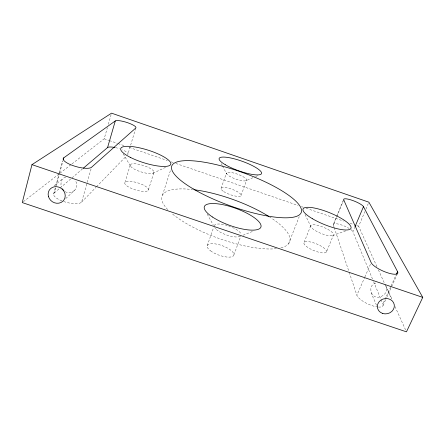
<?xml version="1.0" encoding="UTF-8"?>
<svg xmlns="http://www.w3.org/2000/svg" width="445" height="445" viewBox="0 0 445 445"><rect width="100%" height="100%" fill="white"/><g stroke="black" fill="none" stroke-linecap="round" stroke-linejoin="round"><path stroke-width="0.33" stroke-dasharray="2.23 1.67" d="M53.606 194.076L59.185 173.428M59.363 172.76L62.606 160.767M61.911 200.884A14.696 4.94 14.6 0 1 54.296 192.924L56.092 186.299M56.27 185.637L59.496 173.706M59.675 173.044L62.901 161.112M63.696 201.535A14.696 4.94 14.6 0 0 81.596 202.152L87.036 183.062M87.22 182.4L91.537 167.259M71.957 163.899L104.186 138.812L107.395 127.632M108.335 124.344L111.361 113.825M135.77 128.088L127.826 154.51A10.819 2.77 16.7 0 0 122.492 149.859M124.995 182.35L130.379 164.578M148.285 190.288A12.365 3.705 17 0 0 132.577 181.638A12.365 3.705 17 0 0 128.928 187.206A12.365 3.705 17 0 0 148.285 190.288L153.859 172.615A12.471 3.399 17.3 0 0 137.928 164.144A12.471 3.399 17.3 0 0 134.451 169.2A12.471 3.399 17.3 0 0 153.859 172.615M162.475 195.127L170.68 169.74M221.043 188.463L226.438 173.077M207.159 245.773L213.533 227.74M241.145 195.361L246.675 180.047A10.713 2.598 19.6 0 0 232.535 172.749A10.713 2.598 19.6 0 0 229.82 176.42A10.713 2.598 19.6 0 0 246.257 180.614L255.141 176.771M233.92 254.813L240.756 236.267M288.538 243.816L299.218 216.682M304.091 242.38L310.877 225.454M333.4 224.286L343.729 199.199M334.011 226.983L333.349 225.014L343.724 199.838M326.435 252.004A12.187 3.599 22.3 0 0 311.194 242.147A12.187 3.599 22.3 0 0 308.046 247.592A12.187 3.599 22.3 0 0 326.435 252.004L333.466 235.027A12.288 3.304 22.1 0 0 317.941 225.437A12.288 3.304 22.1 0 0 315.004 230.41A12.288 3.304 22.1 0 0 333.466 235.027M372.521 279.048L352.885 231.717L354.737 227.334M376.965 266.722L358.642 226.266L364.833 211.687M365.907 209.15L368.332 203.448M377.927 307.022A14.379 4.695 24.8 0 1 356.868 295.202L364.566 277.663M364.839 277.035L370.885 263.256M378.467 307.072A14.379 4.695 24.8 0 0 382.872 303.991L390.782 286.569M391.066 285.946L396.15 274.749M383.078 305.409L386.488 297.905M386.772 297.282L397.285 274.148M246.675 180.047L246.263 180.614M65.765 177.088C61.527 177.905 60.108 183.207 61.41 186.856M65.71 198.587L74.543 190.377C77.541 187.89 77.808 183.029 74.91 180.37M81.591 202.152L96.042 187.262M96.521 186.767L126.38 155.995M54.301 192.93L59.574 188.435M60.103 187.985L82.253 169.122M54.212 185.648L63.107 178.389M23.34 201.735L59.391 173.678M59.942 173.25L71.411 164.322M74.543 190.377C71.812 192.807 67.451 193.475 64.392 191.267M152.935 173.239L165.751 167.292M255.775 176.493L257.677 175.669M375.797 283.053C364.945 286.58 375.063 299.607 376.47 305.604M243.031 235.221L253.973 230.905M332.632 235.611L346.115 230.733M104.186 138.812L108.786 140.392M109.442 140.62L117.335 143.335M117.992 143.557L124.567 145.815M129.167 147.401L167.303 160.506M171.253 161.863L173.222 162.542M175.853 163.443L298.15 205.473M301.437 206.602L303.412 207.281M306.043 208.188L343.518 221.065M350.093 223.323L353.38 224.458M356.668 225.587L358.642 226.266M214.69 227.545L215.519 228.719M385.687 285.729L392.306 299.841M371.464 292.782C375.068 302.138 389.342 295.157 386.305 286.625M123.198 153.814L130.73 166.519M207.22 214.09L213.428 225.365M221.321 163.621L222.261 165.429M222.572 166.03L226.633 173.856M305.053 214.473L310.716 226.316M378.4 269.881L391.572 298.962M395.004 306.549L405.885 330.568M373.583 281.607L382.872 303.991M334.228 227.64L348.958 271.589M349.175 272.245L356.873 295.202M115.338 147.607A10.819 2.77 16.7 0 1 119.332 148.686M333.349 225.014A10.591 2.681 22.4 0 1 338.261 224.058A10.591 2.681 22.4 0 1 349.075 228.38M350.888 229.592A10.591 2.681 22.4 0 1 352.885 231.717M269.347 216.793A67.801 20.72 19.7 0 1 279.76 248.126M276.534 248.638A67.801 20.72 19.7 0 1 171.564 213.2M167.732 209.589A67.801 20.72 19.7 0 1 192.585 189.559M240.244 236.328A14.29 4.606 19.8 0 1 230.56 236.162L226.961 235.121A14.29 4.606 19.8 0 1 215.519 228.724M214.212 225.826A14.29 4.606 19.8 0 1 227.323 225.509M228.474 225.882A14.29 4.606 19.8 0 1 231.862 227.195M232.407 227.434A14.29 4.606 19.8 0 1 237.647 230.365L239.671 232.051A14.29 4.606 19.8 0 1 241.223 234.56M223.724 191.584A10.636 2.831 19.6 0 0 240.712 195.989A10.636 2.831 19.6 0 0 228.825 188.296A10.636 2.831 19.6 0 0 223.724 191.584M210.607 250.874A14.151 5.012 19.9 0 0 233.302 255.981A14.151 5.012 19.9 0 0 217.655 244.338A14.151 5.012 19.9 0 0 210.607 250.874"/><path stroke-width="0.67" d="M31.968 164.644L22.25 202.586L406.457 331.837L422.75 297.377L368.872 202.18L111.545 113.163L31.968 164.644L422.75 297.377M63.262 159.788L63.802 157.797L115.288 120.94A10.953 2.37 17.2 0 1 127.721 122.742A10.953 2.37 17.2 0 1 135.786 128.015L91.537 167.259A14.941 4.255 15.5 0 1 73.547 165.807A14.941 4.255 15.5 0 1 63.796 157.797M83.31 168.221L107.573 147.556L115.288 120.94M355.004 226.705L363.482 206.664A10.725 2.292 21.9 0 0 352.19 200.317A10.725 2.292 21.9 0 0 343.724 199.838L371.163 262.628A14.613 4.038 24 0 0 386.994 272.596A14.613 4.038 24 0 0 397.563 271.634L363.482 206.664M396.434 274.126L397.563 271.634M63.935 190.855L62.278 188.852M107.573 147.556A10.819 2.77 16.7 0 1 114.693 147.473M194.61 189.809A67.801 20.72 19.7 0 1 268.802 216.448M193.375 188.997A68.791 17.772 19.7 0 0 300.236 214.095A68.791 17.772 19.7 0 0 215.925 164.572A68.791 17.772 19.7 0 0 193.375 188.997M382.522 313.408A8.55 7.654 -11.8 0 0 394.292 304.914A8.55 7.654 -11.8 0 0 380.709 300.269A8.55 7.654 -11.8 0 0 382.522 313.408M48.433 196.434A8.828 8.027 36.7 0 0 62.767 201.324A8.828 8.027 36.7 0 0 58.829 187.134A8.828 8.027 36.7 0 0 48.433 196.434M225.242 164.7A22.506 5.062 19.6 0 0 260.848 174.295A22.506 5.062 19.6 0 0 234.877 158.987A22.506 5.062 19.6 0 0 225.242 164.7M130.207 157.302A26.227 6.647 17.4 0 0 170.585 164.644A26.227 6.647 17.4 0 0 136.443 147.223A26.227 6.647 17.4 0 0 130.207 157.302M212.454 216.999A30.082 9.039 19.9 0 0 260.108 228.257A30.082 9.039 19.9 0 0 225.387 205.234A30.082 9.039 19.9 0 0 212.454 216.999M312.512 218.762A25.838 6.458 21.9 0 0 350.927 228.396A25.838 6.458 21.9 0 0 317.597 208.755A25.838 6.458 21.9 0 0 312.512 218.762"/></g></svg>
